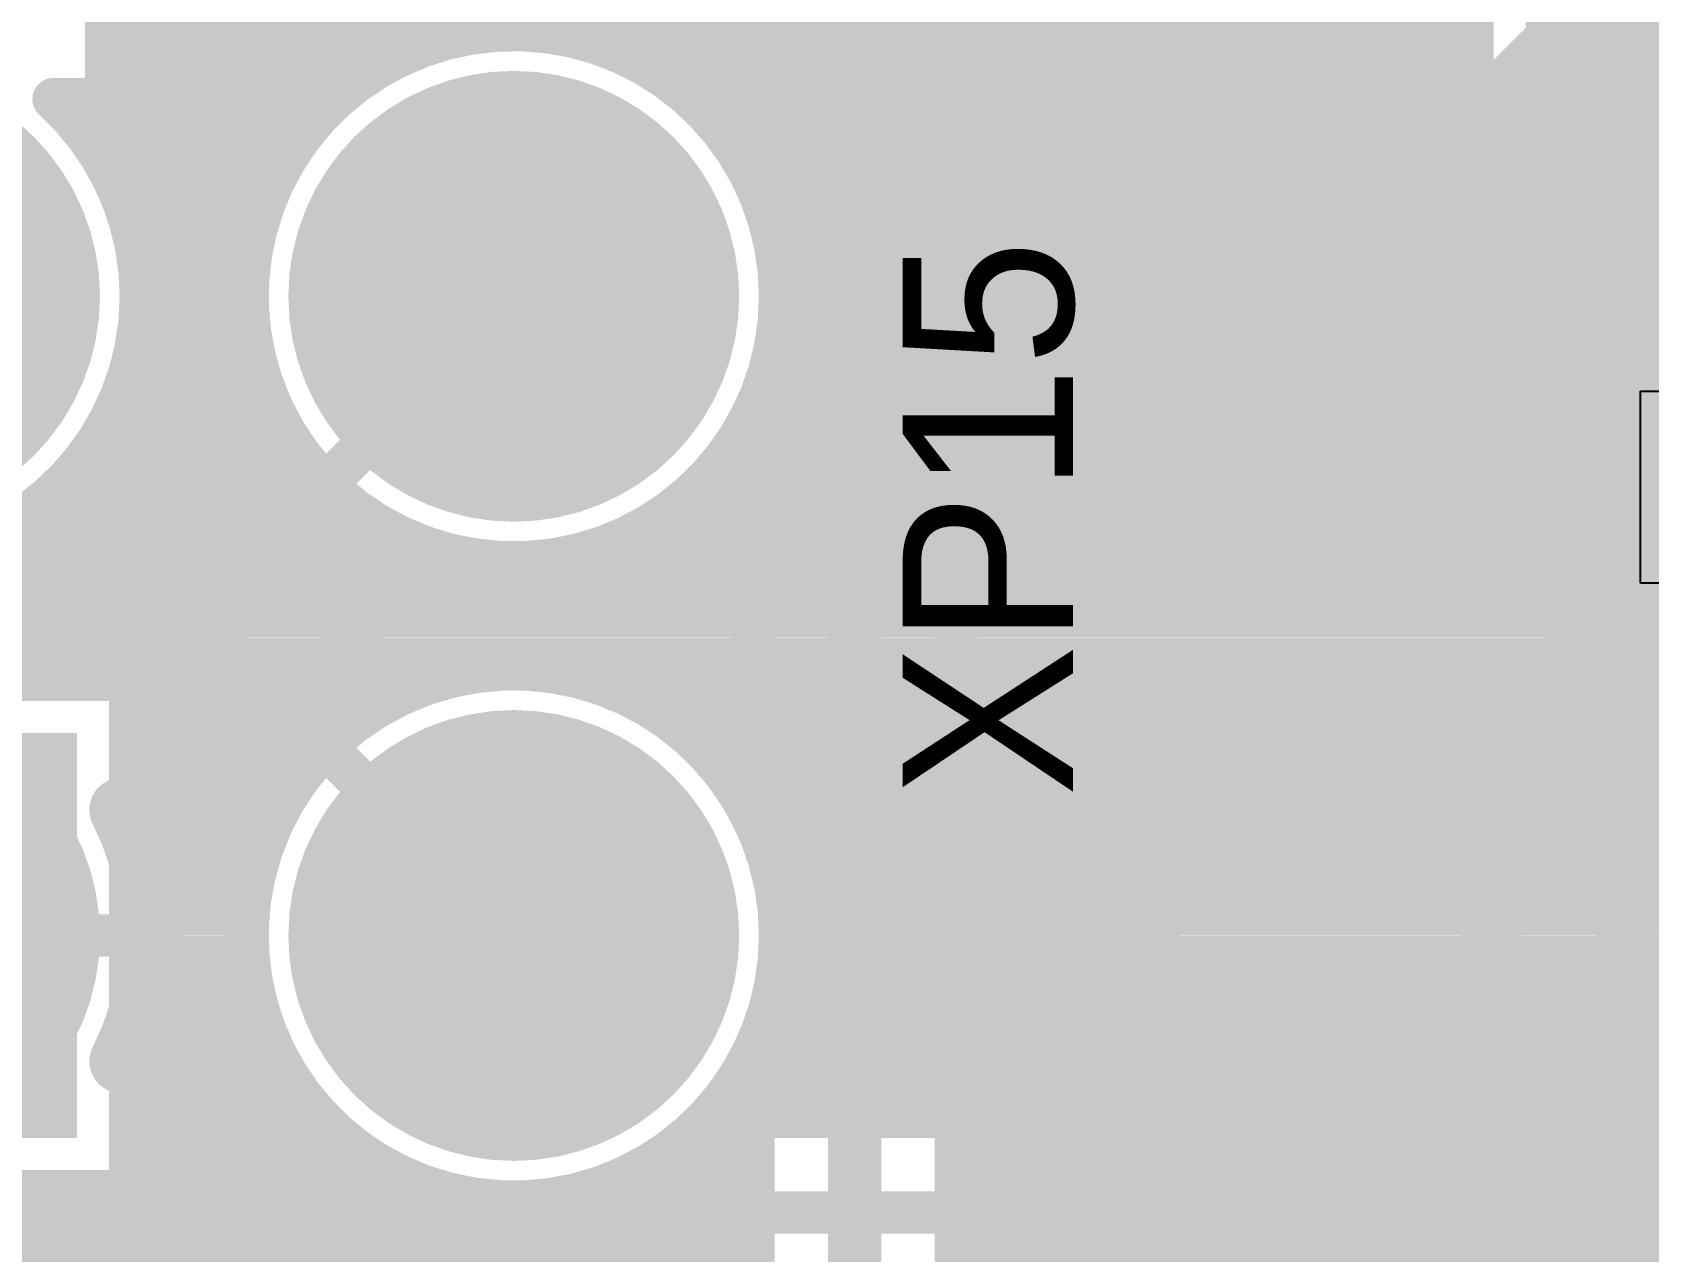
# Model space of a CAD drawing. Header units: millimetres. Extents: x 0.11 to 5.67, y 0.55 to 4.24.
# Drawn here: x 3.9209 to 4.2195, y 0.85 to 1.0753 of the extents above; entities that cross this region are included whole.
import ezdxf

# ---------------------------------------------------------------- set-up
doc = ezdxf.new("R2010")
doc.units = ezdxf.units.MM
doc.header["$MEASUREMENT"] = 0
for name, color, linetype in [('BottomLayer', 5, 'Continuous'), ('BottomOverlay', 54, 'Continuous'), ('BottomPaste', 16, 'Continuous'), ('BottomSolder', 6, 'Continuous'), ('InternalPlane1', 76, 'Continuous'), ('InternalPlane2', 16, 'Continuous'), ('Mechanical3', 76, 'Continuous'), ('MultiLayer', 9, 'Continuous'), ('PadHoleLayer', 156, 'Continuous'), ('TopLayer', 1, 'Continuous'), ('TopOverlay', 2, 'Continuous'), ('TopSolder', 216, 'Continuous')]:
    doc.layers.add(name, color=color, linetype=linetype)

# ---------------------------------------------------------------- blocks, each defined once
blk = doc.blocks.new('MIF2X02PRP_37')
at = {"layer": 'BottomLayer', "const_width": 0.03543}
for points in [[(-0.13583, 0.11811, 1), (-0.10039, 0.11811, 1)], [(-0.01772, 0.11811, 1), (0.01772, 0.11811, 1)], [(-0.13583, 0, 1), (-0.10039, 0, 1)]]:
    blk.add_lwpolyline(points, format="xyb", close=True, dxfattribs=at)
at = {"layer": 'BottomLayer'}
blk.add_solid([(0.03543, -0.03543), (0.03543, 0.03543), (-0.03543, -0.03543), (-0.03543, 0.03543)], dxfattribs=at)
at = {"layer": 'BottomSolder', "const_width": 0.0374}
for points in [[(-0.13681, 0.11811, 1), (-0.09941, 0.11811, 1)], [(-0.0187, 0.11811, 1), (0.0187, 0.11811, 1)], [(-0.13681, 0, 1), (-0.09941, 0, 1)]]:
    blk.add_lwpolyline(points, format="xyb", close=True, dxfattribs=at)
at = {"layer": 'BottomSolder'}
blk.add_solid([(0.0374, -0.0374), (0.0374, 0.0374), (-0.0374, -0.0374), (-0.0374, 0.0374)], dxfattribs=at)
at = {"layer": 'InternalPlane1'}
for points, const_width in [([(-0.13894, 0.11811, 1), (-0.09728, 0.11811, 1)], 0.04165), ([(-0.02083, 0.11811, 1), (0.02083, 0.11811, 1)], 0.04165), ([(-0.02619, 0.0456, 1), (-0.02028, 0.0456, 1)], 0.00591), ([(0.02028, 0.0456, 1), (0.02619, 0.0456, 1)], 0.00591), ([(-0.13894, 0, 1), (-0.09728, 0, 1)], 0.04165)]:
    blk.add_lwpolyline(points, format="xyb", close=True, dxfattribs=dict(at, const_width=const_width))
at = {"layer": 'InternalPlane1', "const_width": 0.01181}
blk.add_lwpolyline([(-0.02324, 0.0456, -0.240079), (0.02324, 0.0456)], format="xyb", dxfattribs=at)
at = {"layer": 'InternalPlane2', "const_width": 0.04165}
for points in [[(-0.13894, 0.11811, 1), (-0.09728, 0.11811, 1)], [(-0.02083, 0.11811, 1), (0.02083, 0.11811, 1)], [(-0.13894, 0, 1), (-0.09728, 0, 1)], [(-0.02083, 0, 1), (0.02083, 0, 1)]]:
    blk.add_lwpolyline(points, format="xyb", close=True, dxfattribs=at)
at = {"layer": 'MultiLayer', "const_width": 0.03543}
for points in [[(-0.13583, 0.11811, 1), (-0.10039, 0.11811, 1)], [(-0.01772, 0.11811, 1), (0.01772, 0.11811, 1)], [(-0.13583, 0, 1), (-0.10039, 0, 1)]]:
    blk.add_lwpolyline(points, format="xyb", close=True, dxfattribs=at)
at = {"layer": 'MultiLayer'}
blk.add_solid([(0.03543, -0.03543), (0.03543, 0.03543), (-0.03543, -0.03543), (-0.03543, 0.03543)], dxfattribs=at)
at = {"layer": 'PadHoleLayer', "const_width": 0.02165}
for points in [[(-0.12894, 0.11811, 1), (-0.10728, 0.11811, 1)], [(-0.01083, 0.11811, 1), (0.01083, 0.11811, 1)]]:
    blk.add_lwpolyline(points, format="xyb", close=True, dxfattribs=at)
at = {"layer": 'TopLayer', "const_width": 0.03543}
for points in [[(-0.13583, 0.11811, 1), (-0.10039, 0.11811, 1)], [(-0.01772, 0.11811, 1), (0.01772, 0.11811, 1)], [(-0.13583, 0, 1), (-0.10039, 0, 1)]]:
    blk.add_lwpolyline(points, format="xyb", close=True, dxfattribs=at)
at = {"layer": 'TopLayer'}
blk.add_solid([(0.03543, -0.03543), (0.03543, 0.03543), (-0.03543, -0.03543), (-0.03543, 0.03543)], dxfattribs=at)
at = {"layer": 'TopOverlay', "const_width": 0.01}
for points in [[(0.35039, 0.23622), (0, 0.23622)], [(0, 0.17323), (0, 0.23622)]]:
    blk.add_lwpolyline(points, dxfattribs=at)
at = {"layer": 'TopOverlay', "const_width": 0.005}
for points in [[(-0.0025, 0.23622, 1), (0.0025, 0.23622, 1)], [(-0.0025, 0.23622, 1), (0.0025, 0.23622, 1)], [(-0.0025, 0.17323, 1), (0.0025, 0.17323, 1)]]:
    blk.add_lwpolyline(points, format="xyb", close=True, dxfattribs=at)
at = {"layer": 'TopSolder', "const_width": 0.0374}
for points in [[(-0.13681, 0.11811, 1), (-0.09941, 0.11811, 1)], [(-0.0187, 0.11811, 1), (0.0187, 0.11811, 1)], [(-0.13681, 0, 1), (-0.09941, 0, 1)]]:
    blk.add_lwpolyline(points, format="xyb", close=True, dxfattribs=at)
at = {"layer": 'TopSolder'}
blk.add_solid([(0.0374, -0.0374), (0.0374, 0.0374), (-0.0374, -0.0374), (-0.0374, 0.0374)], dxfattribs=at)
blk = doc.blocks.new('SOT_23_123__B_56')
at = {"layer": 'BottomLayer', "const_width": 0.02807}
for points in [[(0.06125, 0.04134), (0.03027, 0.04134)], [(-0.02975, 0.00134), (-0.06073, 0.00134)], [(0.06125, -0.03866), (0.03027, -0.03866)]]:
    blk.add_lwpolyline(points, dxfattribs=at)
at = {"layer": 'BottomLayer', "const_width": 0.01404}
for points in [[(0.02325, 0.04134, 1), (0.03729, 0.04134, 1)], [(0.05423, 0.04134, 1), (0.06827, 0.04134, 1)], [(-0.06775, 0.00134, 1), (-0.05371, 0.00134, 1)], [(-0.03677, 0.00134, 1), (-0.02273, 0.00134, 1)], [(0.02325, -0.03866, 1), (0.03729, -0.03866, 1)], [(0.05423, -0.03866, 1), (0.06827, -0.03866, 1)]]:
    blk.add_lwpolyline(points, format="xyb", close=True, dxfattribs=at)
at = {"layer": 'BottomOverlay', "const_width": 0.01}
for points in [[(0.01576, 0.06134), (-0.02424, 0.06134)], [(-0.02424, 0.03134), (-0.02424, 0.06134)], [(0.02576, -0.00866), (0.02576, 0.01134)], [(-0.02424, -0.05866), (-0.02424, -0.02866)], [(0.01576, -0.05866), (-0.02424, -0.05866)]]:
    blk.add_lwpolyline(points, dxfattribs=at)
at = {"layer": 'BottomOverlay', "const_width": 0.005}
for points in [[(-0.02674, 0.06134, 1), (-0.02174, 0.06134, 1)], [(-0.02674, 0.06134, 1), (-0.02174, 0.06134, 1)], [(0.01326, 0.06134, 1), (0.01826, 0.06134, 1)], [(-0.02674, 0.03134, 1), (-0.02174, 0.03134, 1)], [(0.02326, 0.01134, 1), (0.02826, 0.01134, 1)], [(0.02326, -0.00866, 1), (0.02826, -0.00866, 1)], [(-0.02674, -0.02866, 1), (-0.02174, -0.02866, 1)], [(-0.02674, -0.05866, 1), (-0.02174, -0.05866, 1)], [(-0.02674, -0.05866, 1), (-0.02174, -0.05866, 1)], [(0.01326, -0.05866, 1), (0.01826, -0.05866, 1)]]:
    blk.add_lwpolyline(points, format="xyb", close=True, dxfattribs=at)
at = {"layer": 'BottomPaste', "const_width": 0.02807}
for points in [[(0.06125, 0.04134), (0.03027, 0.04134)], [(-0.02975, 0.00134), (-0.06073, 0.00134)], [(0.06125, -0.03866), (0.03027, -0.03866)]]:
    blk.add_lwpolyline(points, dxfattribs=at)
at = {"layer": 'BottomPaste', "const_width": 0.01404}
for points in [[(0.02325, 0.04134, 1), (0.03729, 0.04134, 1)], [(0.05423, 0.04134, 1), (0.06827, 0.04134, 1)], [(-0.06775, 0.00134, 1), (-0.05371, 0.00134, 1)], [(-0.03677, 0.00134, 1), (-0.02273, 0.00134, 1)], [(0.02325, -0.03866, 1), (0.03729, -0.03866, 1)], [(0.05423, -0.03866, 1), (0.06827, -0.03866, 1)]]:
    blk.add_lwpolyline(points, format="xyb", close=True, dxfattribs=at)
at = {"layer": 'BottomSolder', "const_width": 0.03201}
for points in [[(0.06125, 0.04134), (0.03027, 0.04134)], [(-0.02975, 0.00134), (-0.06073, 0.00134)], [(0.06125, -0.03866), (0.03027, -0.03866)]]:
    blk.add_lwpolyline(points, dxfattribs=at)
at = {"layer": 'BottomSolder', "const_width": 0.016}
for points in [[(0.02227, 0.04134, 1), (0.03827, 0.04134, 1)], [(0.05325, 0.04134, 1), (0.06925, 0.04134, 1)], [(-0.06873, 0.00134, 1), (-0.05273, 0.00134, 1)], [(-0.03775, 0.00134, 1), (-0.02175, 0.00134, 1)], [(0.02227, -0.03866, 1), (0.03827, -0.03866, 1)], [(0.05325, -0.03866, 1), (0.06925, -0.03866, 1)]]:
    blk.add_lwpolyline(points, format="xyb", close=True, dxfattribs=at)
at = {"layer": 'Mechanical3'}
for p, q in [((-0.04429, 0.00132), (-0.0338, 0.01181)), ((-0.0338, 0.01181), (-0.0233, 0.00132)), ((-0.00231, -0.01967), (-0.00231, 0.01181)), ((0.01868, 0.01181), (0.02918, 0.01181)), ((0.02918, 0.01181), (0.02393, 0.01181)), ((0.02393, 0.01181), (0.02393, -0.01967)), ((0.05017, 0.01181), (0.04492, 0.00656)), ((0.06066, 0.01181), (0.05017, 0.01181)), ((0.06591, 0.00656), (0.06066, 0.01181)), ((0.04492, 0.00656), (0.04492, -0.01443)), ((0.06591, -0.01443), (0.06591, 0.00656)), ((-0.04429, -0.01967), (-0.04429, 0.00132)), ((-0.0233, 0.00132), (-0.0233, -0.01967)), ((0.02393, -0.01967), (0.01868, -0.01443)), ((0.04492, -0.01443), (0.05017, -0.01967)), ((0.06066, -0.01967), (0.06591, -0.01443)), ((-0.01281, -0.01967), (0.00819, -0.01967)), ((0.00819, -0.01967), (-0.00231, -0.01967)), ((0.05017, -0.01967), (0.06066, -0.01967))]:
    blk.add_line(p, q, dxfattribs=at)
blk = doc.blocks.new('RC0603_B_110')
at = {"layer": 'BottomLayer'}
for points in [[(-0.04429, -0.01772), (-0.01673, -0.01772), (-0.04429, 0.01772), (-0.01673, 0.01772)], [(0.04427, 0.01772), (0.01671, 0.01772), (0.04427, -0.01772), (0.01671, -0.01772)]]:
    blk.add_solid(points, dxfattribs=at)
at = {"layer": 'BottomOverlay', "const_width": 0.00701}
for points in [[(-0.05217, 0.02559), (-0.05217, -0.02559)], [(0.05217, 0.02559), (-0.05217, 0.02559)], [(0.05217, 0.02559), (0.05217, -0.02559)], [(0.05217, -0.02559), (-0.05217, -0.02559)]]:
    blk.add_lwpolyline(points, dxfattribs=at)
at = {"layer": 'BottomOverlay', "const_width": 0.0035}
for points in [[(-0.05392, 0.02559, 1), (-0.05041, 0.02559, 1)], [(-0.05392, 0.02559, 1), (-0.05041, 0.02559, 1)], [(0.05041, 0.02559, 1), (0.05392, 0.02559, 1)], [(0.05041, 0.02559, 1), (0.05392, 0.02559, 1)], [(-0.05392, -0.02559, 1), (-0.05041, -0.02559, 1)], [(-0.05392, -0.02559, 1), (-0.05041, -0.02559, 1)], [(0.05041, -0.02559, 1), (0.05392, -0.02559, 1)], [(0.05041, -0.02559, 1), (0.05392, -0.02559, 1)]]:
    blk.add_lwpolyline(points, format="xyb", close=True, dxfattribs=at)
at = {"layer": 'BottomPaste'}
for p, q in [((-0.04429, -0.01772), (-0.04429, 0.01772)), ((-0.04429, 0.01772), (-0.01673, 0.01772)), ((-0.01673, 0.01772), (-0.02461, 0)), ((0.02458, 0), (0.01671, 0.01772)), ((0.01671, 0.01772), (0.04427, 0.01772)), ((0.04427, 0.01772), (0.04427, -0.01772)), ((-0.02461, 0), (-0.01673, -0.01772)), ((0.01671, -0.01772), (0.02458, 0)), ((-0.01673, -0.01772), (-0.04429, -0.01772)), ((0.04427, -0.01772), (0.01671, -0.01772))]:
    blk.add_line(p, q, dxfattribs=at)
at = {"layer": 'BottomSolder'}
for points in [[(-0.04626, -0.01969), (-0.01476, -0.01969), (-0.04626, 0.01969), (-0.01476, 0.01969)], [(0.04624, 0.01969), (0.01474, 0.01969), (0.04624, -0.01969), (0.01474, -0.01969)]]:
    blk.add_solid(points, dxfattribs=at)
at = {"layer": 'Mechanical3'}
for p, q in [((-0.04528, 0.01575), (-0.04528, -0.01574)), ((-0.03478, 0.00525), (-0.02429, 0.01575)), ((-0.01379, 0.0105), (-0.00854, 0.01575)), ((-0.00854, 0.01575), (0.00195, 0.01575)), ((0.00195, 0.01575), (0.0072, 0.0105)), ((0.0177, 0.0105), (0.02294, 0.01575)), ((0.02294, 0.01575), (0.03344, 0.01575)), ((0.03344, 0.01575), (0.03869, 0.0105)), ((-0.01379, 0.00001), (-0.01379, 0.0105)), ((0.0072, 0.0105), (0.0072, 0.00525)), ((0.0177, 0.00001), (0.0177, 0.0105)), ((0.03869, 0.0105), (0.03869, 0.00525)), ((-0.02953, 0.00525), (-0.04528, 0.00525)), ((-0.02429, 0.00001), (-0.02953, 0.00525)), ((0.0072, 0.00525), (0.00195, 0.00001)), ((0.03869, 0.00525), (0.03344, 0.00001)), ((-0.02429, -0.01049), (-0.02429, 0.00001)), ((-0.00329, -0.01049), (-0.01379, 0.00001)), ((0.00195, 0.00001), (-0.01379, 0.00001)), ((0.02819, -0.01049), (0.0177, 0.00001)), ((0.03344, 0.00001), (0.0177, 0.00001)), ((-0.02953, -0.01574), (-0.02429, -0.01049)), ((0.0072, -0.01574), (-0.00329, -0.01049)), ((0.03869, -0.01574), (0.02819, -0.01049)), ((-0.04528, -0.01574), (-0.02953, -0.01574))]:
    blk.add_line(p, q, dxfattribs=at)

msp = doc.modelspace()

# ---------------------------------------------------------------- linework, layer by layer
at = {"layer": 'BottomLayer'}
for points, const_width in [([(3.93455, 1.05084), (3.93455, 1.103)], 0.00787), ([(4.2128, 1.06465), (4.2128, 1.10205)], 0.00787), ([(3.93455, 1.07775), (4.18695, 1.07775)], 0.00787), ([(4.18695, 1.04915), (4.18695, 1.08014)], 0.00787), ([(3.93455, 1.06988), (3.98646, 1.06988)], 0.00787), ([(4.03322, 1.06988), (4.18695, 1.06988)], 0.00787), ([(4.2128, 1.06465), (4.21445, 1.06299)], 0.01969), ([(4.21445, 1.06299), (4.24311, 1.06299)], 0.01969), ([(4.19089, 1.06465), (4.2128, 1.06465)], 0.00787), ([(4.2128, 1.06465), (4.2347, 1.06465)], 0.00787), ([(4.2128, 1.02724), (4.2128, 1.06465)], 0.00787), ([(3.93455, 1.062), (3.97569, 1.062)], 0.00787), ([(4.044, 1.062), (4.18695, 1.062)], 0.00787), ([(3.93455, 1.05413), (3.96907, 1.05413)], 0.00787), ([(4.05062, 1.05413), (4.18695, 1.05413)], 0.00787), ([(3.89124, 1.02707), (3.89173, 1.02657)], 0.05906), ([(3.93684, 1.04626), (3.96474, 1.04626)], 0.00787), ([(4.05495, 1.04626), (4.18711, 1.04626)], 0.00787), ([(3.93951, 1.03838), (3.96207, 1.03838)], 0.00787), ([(4.05762, 1.03838), (4.1893, 1.03838)], 0.00787), ([(3.94079, 1.03051), (3.96079, 1.03051)], 0.00787), ([(4.0589, 1.03051), (4.1949, 1.03051)], 0.00787), ([(3.95768, 0.97441), (4.00984, 1.02657)], 0.00787), ([(3.94079, 1.02263), (3.96079, 1.02263)], 0.00787), ([(4.0589, 1.02263), (4.20424, 1.02263)], 0.00787), ([(4.20424, 1.02281), (4.25935, 1.02281)], 0.00787), ([(4.20424, 0.95981), (4.20424, 1.02281)], 0.00787), ([(3.93951, 1.01476), (3.96207, 1.01476)], 0.00787), ([(4.05762, 1.01476), (4.20424, 1.01476)], 0.00787), ([(3.93683, 1.00689), (3.96474, 1.00689)], 0.00787), ([(3.95034, 0.99213), (3.96485, 1.00664)], 0.00787), ([(4.05495, 1.00689), (4.20424, 1.00689)], 0.00787), ([(3.9325, 0.99901), (3.95722, 0.99901)], 0.00787), ([(4.05061, 0.99901), (4.20424, 0.99901)], 0.00787), ([(3.92688, 0.99213), (3.95034, 0.99213)], 0.00787), ([(4.04399, 0.99114), (4.20424, 0.99114)], 0.00787), ([(4.03321, 0.98326), (4.20424, 0.98326)], 0.00787), ([(3.97584, 0.96752), (3.9899, 0.98158)], 0.00787), ([(3.85728, 0.97441), (3.95768, 0.97441)], 0.00787), ([(3.98371, 0.97539), (4.20424, 0.97539)], 0.00787), ([(3.97584, 0.96752), (3.9899, 0.95346)], 0.00787), ([(3.97585, 0.96752), (4.20424, 0.96752)], 0.00787), ([(3.84044, 0.96063), (3.95768, 0.96063)], 0.00787), ([(3.95768, 0.96063), (4.00984, 0.90846)], 0.00787), ([(3.98372, 0.95964), (4.21408, 0.95964)], 0.00787), ([(4.20424, 0.95981), (4.21408, 0.95981)], 0.00787), ([(4.21408, 0.93205), (4.21408, 0.95981)], 0.00787), ([(4.03322, 0.95177), (4.21408, 0.95177)], 0.00787), ([(3.93898, 0.94291), (3.95034, 0.94291)], 0.00787), ([(3.93898, 0.875), (3.93898, 0.94291)], 0.00787), ([(3.95034, 0.94291), (3.96485, 0.9284)], 0.00787), ([(4.044, 0.94389), (4.21408, 0.94389)], 0.00787), ([(3.93898, 0.93602), (3.95723, 0.93602)], 0.00787), ([(4.05062, 0.93602), (4.21408, 0.93602)], 0.00787), ([(4.15703, 0.875), (4.21408, 0.93205)], 0.00787), ([(3.93898, 0.92815), (3.96474, 0.92815)], 0.00787), ([(4.05495, 0.92815), (4.21018, 0.92815)], 0.00787), ([(4.16437, 0.85728), (4.2318, 0.92471)], 0.00787), ([(3.93898, 0.92027), (3.96207, 0.92027)], 0.00787), ([(4.05762, 0.92027), (4.2023, 0.92027)], 0.00787), ([(3.93898, 0.9124), (3.96079, 0.9124)], 0.00787), ([(4.0589, 0.9124), (4.19443, 0.9124)], 0.00787), ([(4.1769, 0.84476), (4.24432, 0.91218)], 0.00787), ([(3.89173, 0.90846), (3.93504, 0.90846)], 0.00787), ([(3.93898, 0.90452), (3.96079, 0.90452)], 0.00787), ([(4.0589, 0.90452), (4.18656, 0.90452)], 0.00787), ([(3.93898, 0.89665), (3.96207, 0.89665)], 0.00787), ([(4.05762, 0.89665), (4.17868, 0.89665)], 0.00787), ([(3.93898, 0.88878), (3.96474, 0.88878)], 0.00787), ([(4.05495, 0.88878), (4.17081, 0.88878)], 0.00787), ([(4.22092, 0.88878), (4.67716, 0.88878)], 0.00787), ([(3.93898, 0.8809), (3.96907, 0.8809)], 0.00787), ([(4.05061, 0.8809), (4.16293, 0.8809)], 0.00787), ([(4.21304, 0.8809), (4.66929, 0.8809)], 0.00787), ([(3.93898, 0.875), (3.97376, 0.875)], 0.00787), ([(4.04593, 0.875), (4.15703, 0.875)], 0.00787), ([(4.20517, 0.87303), (4.66339, 0.87303)], 0.00787), ([(4.1973, 0.86515), (4.66339, 0.86515)], 0.00787), ([(3.76476, 0.85728), (4.16437, 0.85728)], 0.00787), ([(4.18942, 0.85728), (4.66339, 0.85728)], 0.00787), ([(4.18155, 0.84941), (4.66339, 0.84941)], 0.00787)]:
    msp.add_lwpolyline(points, dxfattribs=dict(at, const_width=const_width))
for points, const_width in [([(3.93258, 1.07775, 1), (3.93652, 1.07775, 1)], 0.00394), ([(4.18498, 1.07775, 1), (4.18892, 1.07775, 1)], 0.00394), ([(3.93258, 1.06988, 1), (3.93652, 1.06988, 1)], 0.00394), ([(3.98449, 1.06988, 1), (3.98843, 1.06988, 1)], 0.00394), ([(4.03126, 1.06988, 1), (4.03519, 1.06988, 1)], 0.00394), ([(4.18498, 1.06988, 1), (4.18892, 1.06988, 1)], 0.00394), ([(4.20787, 1.06465, 1), (4.21772, 1.06465, 1)], 0.00984), ([(4.20953, 1.06299, 1), (4.21937, 1.06299, 1)], 0.00984), ([(4.20953, 1.06299, 1), (4.21937, 1.06299, 1)], 0.00984), ([(4.18892, 1.06465, 1), (4.19285, 1.06465, 1)], 0.00394), ([(4.21083, 1.06465, 1), (4.21476, 1.06465, 1)], 0.00394), ([(4.21083, 1.06465, 1), (4.21476, 1.06465, 1)], 0.00394), ([(4.21083, 1.06465, 1), (4.21476, 1.06465, 1)], 0.00394), ([(4.21083, 1.06465, 1), (4.21476, 1.06465, 1)], 0.00394), ([(3.93258, 1.062, 1), (3.93652, 1.062, 1)], 0.00394), ([(3.97372, 1.062, 1), (3.97765, 1.062, 1)], 0.00394), ([(4.04203, 1.062, 1), (4.04597, 1.062, 1)], 0.00394), ([(4.18498, 1.062, 1), (4.18892, 1.062, 1)], 0.00394), ([(3.93258, 1.05413, 1), (3.93652, 1.05413, 1)], 0.00394), ([(3.9671, 1.05413, 1), (3.97104, 1.05413, 1)], 0.00394), ([(4.04865, 1.05413, 1), (4.05259, 1.05413, 1)], 0.00394), ([(4.18498, 1.05413, 1), (4.18892, 1.05413, 1)], 0.00394), ([(3.87697, 1.02657, 1), (3.9065, 1.02657, 1)], 0.02953), ([(3.93258, 1.05084, 1), (3.93652, 1.05084, 1)], 0.00394), ([(3.93258, 1.05084, 1), (3.93652, 1.05084, 1)], 0.00394), ([(4.18498, 1.04915, 1), (4.18892, 1.04915, 1)], 0.00394), ([(4.18498, 1.04915, 1), (4.18892, 1.04915, 1)], 0.00394), ([(3.93487, 1.04626, 1), (3.93881, 1.04626, 1)], 0.00394), ([(3.96277, 1.04626, 1), (3.96671, 1.04626, 1)], 0.00394), ([(4.05298, 1.04626, 1), (4.05692, 1.04626, 1)], 0.00394), ([(4.18514, 1.04626, 1), (4.18908, 1.04626, 1)], 0.00394), ([(3.93754, 1.03838, 1), (3.94148, 1.03838, 1)], 0.00394), ([(3.9601, 1.03838, 1), (3.96404, 1.03838, 1)], 0.00394), ([(4.05565, 1.03838, 1), (4.05959, 1.03838, 1)], 0.00394), ([(4.18733, 1.03838, 1), (4.19127, 1.03838, 1)], 0.00394), ([(3.93882, 1.03051, 1), (3.94276, 1.03051, 1)], 0.00394), ([(3.95882, 1.03051, 1), (3.96276, 1.03051, 1)], 0.00394), ([(4.05693, 1.03051, 1), (4.06087, 1.03051, 1)], 0.00394), ([(4.19293, 1.03051, 1), (4.19686, 1.03051, 1)], 0.00394), ([(3.93898, 1.02657, 1), (3.94291, 1.02657, 1)], 0.00394), ([(3.93898, 1.02657, 1), (3.94291, 1.02657, 1)], 0.00394), ([(4.00787, 1.02657, 1), (4.01181, 1.02657, 1)], 0.00394), ([(4.05709, 1.02657, 1), (4.06102, 1.02657, 1)], 0.00394), ([(4.05709, 1.02657, 1), (4.06102, 1.02657, 1)], 0.00394), ([(4.21083, 1.02724, 1), (4.21476, 1.02724, 1)], 0.00394), ([(3.93882, 1.02263, 1), (3.94276, 1.02263, 1)], 0.00394), ([(3.95882, 1.02263, 1), (3.96276, 1.02263, 1)], 0.00394), ([(4.05693, 1.02263, 1), (4.06087, 1.02263, 1)], 0.00394), ([(4.20227, 1.02281, 1), (4.2062, 1.02281, 1)], 0.00394), ([(4.20227, 1.02281, 1), (4.2062, 1.02281, 1)], 0.00394), ([(4.20227, 1.02263, 1), (4.2062, 1.02263, 1)], 0.00394), ([(3.93754, 1.01476, 1), (3.94147, 1.01476, 1)], 0.00394), ([(3.9601, 1.01476, 1), (3.96404, 1.01476, 1)], 0.00394), ([(4.05565, 1.01476, 1), (4.05958, 1.01476, 1)], 0.00394), ([(4.20227, 1.01476, 1), (4.2062, 1.01476, 1)], 0.00394), ([(3.93487, 1.00689, 1), (3.9388, 1.00689, 1)], 0.00394), ([(3.96277, 1.00689, 1), (3.96671, 1.00689, 1)], 0.00394), ([(3.96288, 1.00664, 1), (3.96682, 1.00664, 1)], 0.00394), ([(3.96288, 1.00664, 1), (3.96682, 1.00664, 1)], 0.00394), ([(4.05298, 1.00689, 1), (4.05691, 1.00689, 1)], 0.00394), ([(4.20227, 1.00689, 1), (4.2062, 1.00689, 1)], 0.00394), ([(3.93053, 0.99901, 1), (3.93447, 0.99901, 1)], 0.00394), ([(3.95526, 0.99901, 1), (3.95919, 0.99901, 1)], 0.00394), ([(4.04864, 0.99901, 1), (4.05258, 0.99901, 1)], 0.00394), ([(4.20227, 0.99901, 1), (4.2062, 0.99901, 1)], 0.00394), ([(3.92491, 0.99213, 1), (3.92885, 0.99213, 1)], 0.00394), ([(3.92491, 0.99213, 1), (3.92885, 0.99213, 1)], 0.00394), ([(3.94837, 0.99213, 1), (3.95231, 0.99213, 1)], 0.00394), ([(3.94837, 0.99213, 1), (3.95231, 0.99213, 1)], 0.00394), ([(4.04202, 0.99114, 1), (4.04596, 0.99114, 1)], 0.00394), ([(4.20227, 0.99114, 1), (4.2062, 0.99114, 1)], 0.00394), ([(4.03124, 0.98326, 1), (4.03518, 0.98326, 1)], 0.00394), ([(4.20227, 0.98326, 1), (4.2062, 0.98326, 1)], 0.00394), ([(3.98794, 0.98158, 1), (3.99187, 0.98158, 1)], 0.00394), ([(3.98794, 0.98158, 1), (3.99187, 0.98158, 1)], 0.00394), ([(3.95571, 0.97441, 1), (3.95965, 0.97441, 1)], 0.00394), ([(3.95571, 0.97441, 1), (3.95965, 0.97441, 1)], 0.00394), ([(3.98174, 0.97539, 1), (3.98568, 0.97539, 1)], 0.00394), ([(4.20227, 0.97539, 1), (4.2062, 0.97539, 1)], 0.00394), ([(3.97387, 0.96752, 1), (3.97781, 0.96752, 1)], 0.00394), ([(3.97387, 0.96752, 1), (3.97781, 0.96752, 1)], 0.00394), ([(3.97388, 0.96752, 1), (3.97781, 0.96752, 1)], 0.00394), ([(4.20227, 0.96752, 1), (4.2062, 0.96752, 1)], 0.00394), ([(3.95571, 0.96063, 1), (3.95965, 0.96063, 1)], 0.00394), ([(3.95571, 0.96063, 1), (3.95965, 0.96063, 1)], 0.00394), ([(3.98175, 0.95964, 1), (3.98569, 0.95964, 1)], 0.00394), ([(4.20227, 0.95981, 1), (4.2062, 0.95981, 1)], 0.00394), ([(4.20227, 0.95981, 1), (4.2062, 0.95981, 1)], 0.00394), ([(4.21211, 0.95981, 1), (4.21605, 0.95981, 1)], 0.00394), ([(4.21211, 0.95981, 1), (4.21605, 0.95981, 1)], 0.00394), ([(4.21211, 0.95964, 1), (4.21605, 0.95964, 1)], 0.00394), ([(3.98794, 0.95346, 1), (3.99187, 0.95346, 1)], 0.00394), ([(3.98794, 0.95346, 1), (3.99187, 0.95346, 1)], 0.00394), ([(4.03126, 0.95177, 1), (4.03519, 0.95177, 1)], 0.00394), ([(4.21211, 0.95177, 1), (4.21605, 0.95177, 1)], 0.00394), ([(3.93701, 0.94291, 1), (3.94094, 0.94291, 1)], 0.00394), ([(3.93701, 0.94291, 1), (3.94094, 0.94291, 1)], 0.00394), ([(3.94837, 0.94291, 1), (3.95231, 0.94291, 1)], 0.00394), ([(3.94837, 0.94291, 1), (3.95231, 0.94291, 1)], 0.00394), ([(4.04203, 0.94389, 1), (4.04597, 0.94389, 1)], 0.00394), ([(4.21211, 0.94389, 1), (4.21605, 0.94389, 1)], 0.00394), ([(3.93701, 0.93602, 1), (3.94094, 0.93602, 1)], 0.00394), ([(3.95526, 0.93602, 1), (3.9592, 0.93602, 1)], 0.00394), ([(4.04865, 0.93602, 1), (4.05259, 0.93602, 1)], 0.00394), ([(4.21211, 0.93602, 1), (4.21605, 0.93602, 1)], 0.00394), ([(4.21211, 0.93205, 1), (4.21605, 0.93205, 1)], 0.00394), ([(4.21211, 0.93205, 1), (4.21605, 0.93205, 1)], 0.00394), ([(3.93701, 0.92815, 1), (3.94094, 0.92815, 1)], 0.00394), ([(3.96277, 0.92815, 1), (3.96671, 0.92815, 1)], 0.00394), ([(3.96288, 0.9284, 1), (3.96682, 0.9284, 1)], 0.00394), ([(3.96288, 0.9284, 1), (3.96682, 0.9284, 1)], 0.00394), ([(4.05298, 0.92815, 1), (4.05692, 0.92815, 1)], 0.00394), ([(4.20821, 0.92815, 1), (4.21215, 0.92815, 1)], 0.00394), ([(3.93701, 0.92027, 1), (3.94094, 0.92027, 1)], 0.00394), ([(3.9601, 0.92027, 1), (3.96404, 0.92027, 1)], 0.00394), ([(4.05565, 0.92027, 1), (4.05959, 0.92027, 1)], 0.00394), ([(4.20034, 0.92027, 1), (4.20427, 0.92027, 1)], 0.00394), ([(3.93701, 0.9124, 1), (3.94094, 0.9124, 1)], 0.00394), ([(3.95882, 0.9124, 1), (3.96276, 0.9124, 1)], 0.00394), ([(4.05693, 0.9124, 1), (4.06087, 0.9124, 1)], 0.00394), ([(4.19246, 0.9124, 1), (4.1964, 0.9124, 1)], 0.00394), ([(3.93307, 0.90846, 1), (3.93701, 0.90846, 1)], 0.00394), ([(4.00787, 0.90846, 1), (4.01181, 0.90846, 1)], 0.00394), ([(4.05709, 0.90846, 1), (4.06102, 0.90846, 1)], 0.00394), ([(4.05709, 0.90846, 1), (4.06102, 0.90846, 1)], 0.00394), ([(3.93701, 0.90452, 1), (3.94094, 0.90452, 1)], 0.00394), ([(3.95882, 0.90452, 1), (3.96276, 0.90452, 1)], 0.00394), ([(4.05693, 0.90452, 1), (4.06087, 0.90452, 1)], 0.00394), ([(4.18459, 0.90452, 1), (4.18852, 0.90452, 1)], 0.00394), ([(3.93701, 0.89665, 1), (3.94094, 0.89665, 1)], 0.00394), ([(3.9601, 0.89665, 1), (3.96404, 0.89665, 1)], 0.00394), ([(4.05565, 0.89665, 1), (4.05958, 0.89665, 1)], 0.00394), ([(4.17671, 0.89665, 1), (4.18065, 0.89665, 1)], 0.00394), ([(3.93701, 0.88878, 1), (3.94094, 0.88878, 1)], 0.00394), ([(3.96277, 0.88878, 1), (3.96671, 0.88878, 1)], 0.00394), ([(4.05298, 0.88878, 1), (4.05691, 0.88878, 1)], 0.00394), ([(4.16884, 0.88878, 1), (4.17278, 0.88878, 1)], 0.00394), ([(4.21895, 0.88878, 1), (4.22289, 0.88878, 1)], 0.00394), ([(3.93701, 0.8809, 1), (3.94094, 0.8809, 1)], 0.00394), ([(3.9671, 0.8809, 1), (3.97104, 0.8809, 1)], 0.00394), ([(4.04864, 0.8809, 1), (4.05258, 0.8809, 1)], 0.00394), ([(4.16097, 0.8809, 1), (4.1649, 0.8809, 1)], 0.00394), ([(4.21108, 0.8809, 1), (4.21501, 0.8809, 1)], 0.00394), ([(3.93701, 0.875, 1), (3.94094, 0.875, 1)], 0.00394), ([(3.93701, 0.875, 1), (3.94094, 0.875, 1)], 0.00394), ([(3.97179, 0.875, 1), (3.97573, 0.875, 1)], 0.00394), ([(3.97179, 0.875, 1), (3.97573, 0.875, 1)], 0.00394), ([(4.04396, 0.875, 1), (4.04789, 0.875, 1)], 0.00394), ([(4.04396, 0.875, 1), (4.04789, 0.875, 1)], 0.00394), ([(4.15506, 0.875, 1), (4.159, 0.875, 1)], 0.00394), ([(4.15506, 0.875, 1), (4.159, 0.875, 1)], 0.00394), ([(4.2032, 0.87303, 1), (4.20714, 0.87303, 1)], 0.00394), ([(4.19533, 0.86515, 1), (4.19926, 0.86515, 1)], 0.00394), ([(4.1624, 0.85728, 1), (4.16634, 0.85728, 1)], 0.00394), ([(4.1624, 0.85728, 1), (4.16634, 0.85728, 1)], 0.00394), ([(4.18745, 0.85728, 1), (4.19139, 0.85728, 1)], 0.00394), ([(4.17958, 0.84941, 1), (4.18352, 0.84941, 1)], 0.00394)]:
    msp.add_lwpolyline(points, format="xyb", close=True, dxfattribs=dict(at, const_width=const_width))
at = {"layer": 'BottomLayer', "const_width": 0.00787}
for points in [[(3.96485, 1.00664, -1.233794), (4.05906, 1.02657)], [(3.93455, 1.05084, -0.129618), (3.94094, 1.02657)], [(4.23864, 1.04915, -1), (4.18695, 1.04915)], [(3.94094, 1.02657, -0.196314), (3.92688, 0.99213)], [(4.05906, 1.02657, -0.54239), (3.9899, 0.98158)], [(3.9899, 0.95346, -0.54239), (4.05906, 0.90846)], [(3.97376, 0.875, -0.299746), (3.96485, 0.9284)], [(4.05906, 0.90846, -0.189149), (4.04593, 0.875)]]:
    msp.add_lwpolyline(points, format="xyb", dxfattribs=at)
at = {"layer": 'InternalPlane2', "const_width": 0.02591}
msp.add_lwpolyline([(4.23016, 1.06299, 1), (4.25606, 1.06299, 1)], format="xyb", close=True, dxfattribs=at)
at = {"layer": 'TopLayer'}
for points, const_width in [([(4.16569, 1.06594), (4.85236, 1.75262)], 0.00984), ([(4.17891, 1.05272), (4.26971, 1.14352)], 0.00787), ([(4.20394, 1.07775), (4.60681, 1.07775)], 0.00787), ([(4.19607, 1.06988), (4.60681, 1.06988)], 0.00787), ([(4.07283, 1.0315), (4.10728, 1.06594)], 0.00984), ([(4.10728, 1.06594), (4.16569, 1.06594)], 0.00984), ([(3.92483, 1.06299), (3.97674, 1.06299)], 0.00787), ([(3.92589, 1.062), (3.97569, 1.062)], 0.00787), ([(4.18819, 1.062), (4.60681, 1.062)], 0.00787), ([(3.93251, 1.05413), (3.96907, 1.05413)], 0.00787), ([(4.18032, 1.05413), (4.60681, 1.05413)], 0.00787), ([(3.93684, 1.04626), (3.96474, 1.04626)], 0.00787), ([(4.09154, 1.02375), (4.11503, 1.04724)], 0.00787), ([(4.11404, 1.04626), (4.60681, 1.04626)], 0.00787), ([(4.11503, 1.04724), (4.16569, 1.04724)], 0.00787), ([(4.00984, 1.02657), (4.00984, 1.04134)], 0.00787), ([(3.93951, 1.03838), (3.96207, 1.03838)], 0.00787), ([(4.10617, 1.03838), (4.60681, 1.03838)], 0.00787), ([(4.07283, 0.81594), (4.07283, 1.0315)], 0.00984), ([(3.94079, 1.03051), (3.96079, 1.03051)], 0.00787), ([(4.09829, 1.03051), (4.89621, 1.03051)], 0.00787), ([(4.09154, 0.83341), (4.09154, 1.02375)], 0.00787), ([(3.94079, 1.02263), (3.96079, 1.02263)], 0.00787), ([(4.09154, 1.02263), (4.90408, 1.02263)], 0.00787), ([(3.93951, 1.01476), (3.96207, 1.01476)], 0.00787), ([(4.09154, 1.01476), (4.91196, 1.01476)], 0.00787), ([(3.93683, 1.00689), (3.96474, 1.00689)], 0.00787), ([(4.09154, 1.00689), (4.91983, 1.00689)], 0.00787), ([(4.05413, 0.92992), (4.05413, 1.00512)], 0.00787), ([(3.9325, 0.99901), (3.96907, 0.99901)], 0.00787), ([(4.05061, 0.99901), (4.05413, 0.99901)], 0.00787), ([(4.09154, 0.99901), (4.9277, 0.99901)], 0.00787), ([(3.92588, 0.99114), (3.97569, 0.99114)], 0.00787), ([(4.04399, 0.99114), (4.05413, 0.99114)], 0.00787), ([(4.09154, 0.99114), (4.93558, 0.99114)], 0.00787), ([(3.9151, 0.98326), (3.98647, 0.98326)], 0.00787), ([(4.03321, 0.98326), (4.05413, 0.98326)], 0.00787), ([(4.09154, 0.98326), (4.94345, 0.98326)], 0.00787), ([(3.85335, 0.97539), (4.05413, 0.97539)], 0.00787), ([(4.09154, 0.97539), (4.95133, 0.97539)], 0.00787), ([(3.85335, 0.96752), (4.05413, 0.96752)], 0.00787), ([(4.09154, 0.96752), (5.40945, 0.96752)], 0.00787), ([(3.85335, 0.95964), (4.05413, 0.95964)], 0.00787), ([(4.09154, 0.95964), (5.40945, 0.95964)], 0.00787), ([(3.85335, 0.95571), (3.93898, 0.95571)], 0.00787), ([(3.93898, 0.86122), (3.93898, 0.95571)], 0.00787), ([(3.93898, 0.95177), (3.98646, 0.95177)], 0.00787), ([(4.03322, 0.95177), (4.05413, 0.95177)], 0.00787), ([(4.09154, 0.95177), (5.40945, 0.95177)], 0.00787), ([(3.93898, 0.94389), (3.97569, 0.94389)], 0.00787), ([(4.044, 0.94389), (4.05413, 0.94389)], 0.00787), ([(4.09154, 0.94389), (5.09055, 0.94389)], 0.00787), ([(3.93898, 0.93602), (3.96907, 0.93602)], 0.00787), ([(4.05062, 0.93602), (4.05413, 0.93602)], 0.00787), ([(4.09154, 0.93602), (4.72441, 0.93602)], 0.00787), ([(3.93898, 0.92815), (3.96474, 0.92815)], 0.00787), ([(4.09154, 0.92815), (4.71653, 0.92815)], 0.00787), ([(3.93898, 0.92027), (3.96207, 0.92027)], 0.00787), ([(4.09154, 0.92027), (4.70866, 0.92027)], 0.00787), ([(3.93898, 0.9124), (3.96079, 0.9124)], 0.00787), ([(4.09154, 0.9124), (4.70078, 0.9124)], 0.00787), ([(3.89173, 0.90846), (3.93504, 0.90846)], 0.00787), ([(3.93898, 0.90452), (3.96079, 0.90452)], 0.00787), ([(4.09154, 0.90452), (4.69291, 0.90452)], 0.00787), ([(3.93898, 0.89665), (3.96207, 0.89665)], 0.00787), ([(4.09154, 0.89665), (4.68504, 0.89665)], 0.00787), ([(3.93898, 0.88878), (3.96474, 0.88878)], 0.00787), ([(4.05413, 0.83341), (4.05413, 0.88701)], 0.00787), ([(4.09154, 0.88878), (4.67716, 0.88878)], 0.00787), ([(3.93898, 0.8809), (3.96907, 0.8809)], 0.00787), ([(4.05061, 0.8809), (4.05413, 0.8809)], 0.00787), ([(4.09154, 0.8809), (4.66929, 0.8809)], 0.00787), ([(3.93898, 0.87303), (3.97569, 0.87303)], 0.00787), ([(4.04399, 0.87303), (4.05413, 0.87303)], 0.00787), ([(4.09154, 0.87303), (4.66339, 0.87303)], 0.00787), ([(3.93898, 0.86515), (3.98647, 0.86515)], 0.00787), ([(4.03321, 0.86515), (4.05413, 0.86515)], 0.00787), ([(4.09154, 0.86515), (4.66339, 0.86515)], 0.00787), ([(3.85335, 0.86122), (3.93898, 0.86122)], 0.00787), ([(3.85335, 0.85728), (4.05413, 0.85728)], 0.00787), ([(4.09154, 0.85728), (4.66339, 0.85728)], 0.00787), ([(3.85335, 0.84941), (4.05413, 0.84941)], 0.00787), ([(4.09154, 0.84941), (4.66339, 0.84941)], 0.00787)]:
    msp.add_lwpolyline(points, dxfattribs=dict(at, const_width=const_width))
for points, const_width in [([(4.20197, 1.07775, 1), (4.20591, 1.07775, 1)], 0.00394), ([(4.1941, 1.06988, 1), (4.19804, 1.06988, 1)], 0.00394), ([(4.10482, 1.06594, 1), (4.10974, 1.06594, 1)], 0.00492), ([(4.10482, 1.06594, 1), (4.10974, 1.06594, 1)], 0.00492), ([(4.16323, 1.06594, 1), (4.16815, 1.06594, 1)], 0.00492), ([(4.16323, 1.06594, 1), (4.16815, 1.06594, 1)], 0.00492), ([(3.92286, 1.06299, 1), (3.9268, 1.06299, 1)], 0.00394), ([(3.92286, 1.06299, 1), (3.9268, 1.06299, 1)], 0.00394), ([(3.97477, 1.06299, 1), (3.97871, 1.06299, 1)], 0.00394), ([(3.97477, 1.06299, 1), (3.97871, 1.06299, 1)], 0.00394), ([(3.92392, 1.062, 1), (3.92786, 1.062, 1)], 0.00394), ([(3.97372, 1.062, 1), (3.97765, 1.062, 1)], 0.00394), ([(4.18622, 1.062, 1), (4.19016, 1.062, 1)], 0.00394), ([(3.93054, 1.05413, 1), (3.93448, 1.05413, 1)], 0.00394), ([(3.9671, 1.05413, 1), (3.97104, 1.05413, 1)], 0.00394), ([(4.17835, 1.05413, 1), (4.18229, 1.05413, 1)], 0.00394), ([(4.17694, 1.05272, 1), (4.18088, 1.05272, 1)], 0.00394), ([(4.17694, 1.05272, 1), (4.18088, 1.05272, 1)], 0.00394), ([(4.17694, 1.05272, 1), (4.18088, 1.05272, 1)], 0.00394), ([(3.93487, 1.04626, 1), (3.93881, 1.04626, 1)], 0.00394), ([(3.96277, 1.04626, 1), (3.96671, 1.04626, 1)], 0.00394), ([(4.11207, 1.04626, 1), (4.11601, 1.04626, 1)], 0.00394), ([(4.11306, 1.04724, 1), (4.117, 1.04724, 1)], 0.00394), ([(4.11306, 1.04724, 1), (4.117, 1.04724, 1)], 0.00394), ([(4.16372, 1.04724, 1), (4.16766, 1.04724, 1)], 0.00394), ([(4.16372, 1.04724, 1), (4.16766, 1.04724, 1)], 0.00394), ([(4.16372, 1.04724, 1), (4.16766, 1.04724, 1)], 0.00394), ([(4.00787, 1.04134, 1), (4.01181, 1.04134, 1)], 0.00394), ([(3.93754, 1.03838, 1), (3.94148, 1.03838, 1)], 0.00394), ([(3.9601, 1.03838, 1), (3.96404, 1.03838, 1)], 0.00394), ([(4.1042, 1.03838, 1), (4.10814, 1.03838, 1)], 0.00394), ([(4.07037, 1.0315, 1), (4.0753, 1.0315, 1)], 0.00492), ([(4.07037, 1.0315, 1), (4.0753, 1.0315, 1)], 0.00492), ([(3.93882, 1.03051, 1), (3.94276, 1.03051, 1)], 0.00394), ([(3.95882, 1.03051, 1), (3.96276, 1.03051, 1)], 0.00394), ([(4.09633, 1.03051, 1), (4.10026, 1.03051, 1)], 0.00394), ([(3.93898, 1.02657, 1), (3.94291, 1.02657, 1)], 0.00394), ([(3.93898, 1.02657, 1), (3.94291, 1.02657, 1)], 0.00394), ([(4.00787, 1.02657, 1), (4.01181, 1.02657, 1)], 0.00394), ([(4.08957, 1.02375, 1), (4.0935, 1.02375, 1)], 0.00394), ([(4.08957, 1.02375, 1), (4.0935, 1.02375, 1)], 0.00394), ([(3.93882, 1.02263, 1), (3.94276, 1.02263, 1)], 0.00394), ([(3.95882, 1.02263, 1), (3.96276, 1.02263, 1)], 0.00394), ([(4.08957, 1.02263, 1), (4.0935, 1.02263, 1)], 0.00394), ([(3.93754, 1.01476, 1), (3.94147, 1.01476, 1)], 0.00394), ([(3.9601, 1.01476, 1), (3.96404, 1.01476, 1)], 0.00394), ([(4.08957, 1.01476, 1), (4.0935, 1.01476, 1)], 0.00394), ([(3.93487, 1.00689, 1), (3.9388, 1.00689, 1)], 0.00394), ([(3.96277, 1.00689, 1), (3.96671, 1.00689, 1)], 0.00394), ([(4.08957, 1.00689, 1), (4.0935, 1.00689, 1)], 0.00394), ([(4.05217, 1.00512, 1), (4.0561, 1.00512, 1)], 0.00394), ([(4.05217, 1.00512, 1), (4.0561, 1.00512, 1)], 0.00394), ([(3.93053, 0.99901, 1), (3.93447, 0.99901, 1)], 0.00394), ([(3.9671, 0.99901, 1), (3.97104, 0.99901, 1)], 0.00394), ([(4.04864, 0.99901, 1), (4.05258, 0.99901, 1)], 0.00394), ([(4.05217, 0.99901, 1), (4.0561, 0.99901, 1)], 0.00394), ([(4.08957, 0.99901, 1), (4.0935, 0.99901, 1)], 0.00394), ([(3.92391, 0.99114, 1), (3.92785, 0.99114, 1)], 0.00394), ([(3.97373, 0.99114, 1), (3.97766, 0.99114, 1)], 0.00394), ([(4.04202, 0.99114, 1), (4.04596, 0.99114, 1)], 0.00394), ([(4.05217, 0.99114, 1), (4.0561, 0.99114, 1)], 0.00394), ([(4.08957, 0.99114, 1), (4.0935, 0.99114, 1)], 0.00394), ([(3.98451, 0.98326, 1), (3.98844, 0.98326, 1)], 0.00394), ([(4.03124, 0.98326, 1), (4.03518, 0.98326, 1)], 0.00394), ([(4.05217, 0.98326, 1), (4.0561, 0.98326, 1)], 0.00394), ([(4.08957, 0.98326, 1), (4.0935, 0.98326, 1)], 0.00394), ([(4.05217, 0.97539, 1), (4.0561, 0.97539, 1)], 0.00394), ([(4.08957, 0.97539, 1), (4.0935, 0.97539, 1)], 0.00394), ([(4.05217, 0.96752, 1), (4.0561, 0.96752, 1)], 0.00394), ([(4.08957, 0.96752, 1), (4.0935, 0.96752, 1)], 0.00394), ([(4.05217, 0.95964, 1), (4.0561, 0.95964, 1)], 0.00394), ([(4.08957, 0.95964, 1), (4.0935, 0.95964, 1)], 0.00394), ([(3.93701, 0.95571, 1), (3.94094, 0.95571, 1)], 0.00394), ([(3.93701, 0.95571, 1), (3.94094, 0.95571, 1)], 0.00394), ([(3.93701, 0.95177, 1), (3.94094, 0.95177, 1)], 0.00394), ([(3.98449, 0.95177, 1), (3.98843, 0.95177, 1)], 0.00394), ([(4.03126, 0.95177, 1), (4.03519, 0.95177, 1)], 0.00394), ([(4.05217, 0.95177, 1), (4.0561, 0.95177, 1)], 0.00394), ([(4.08957, 0.95177, 1), (4.0935, 0.95177, 1)], 0.00394), ([(3.93701, 0.94389, 1), (3.94094, 0.94389, 1)], 0.00394), ([(3.97372, 0.94389, 1), (3.97765, 0.94389, 1)], 0.00394), ([(4.04203, 0.94389, 1), (4.04597, 0.94389, 1)], 0.00394), ([(4.05217, 0.94389, 1), (4.0561, 0.94389, 1)], 0.00394), ([(4.08957, 0.94389, 1), (4.0935, 0.94389, 1)], 0.00394), ([(3.93701, 0.93602, 1), (3.94094, 0.93602, 1)], 0.00394), ([(3.9671, 0.93602, 1), (3.97104, 0.93602, 1)], 0.00394), ([(4.04865, 0.93602, 1), (4.05259, 0.93602, 1)], 0.00394), ([(4.05217, 0.93602, 1), (4.0561, 0.93602, 1)], 0.00394), ([(4.08957, 0.93602, 1), (4.0935, 0.93602, 1)], 0.00394), ([(3.93701, 0.92815, 1), (3.94094, 0.92815, 1)], 0.00394), ([(3.96277, 0.92815, 1), (3.96671, 0.92815, 1)], 0.00394), ([(4.05217, 0.92992, 1), (4.0561, 0.92992, 1)], 0.00394), ([(4.05217, 0.92992, 1), (4.0561, 0.92992, 1)], 0.00394), ([(4.08957, 0.92815, 1), (4.0935, 0.92815, 1)], 0.00394), ([(3.93701, 0.92027, 1), (3.94094, 0.92027, 1)], 0.00394), ([(3.9601, 0.92027, 1), (3.96404, 0.92027, 1)], 0.00394), ([(4.08957, 0.92027, 1), (4.0935, 0.92027, 1)], 0.00394), ([(3.93701, 0.9124, 1), (3.94094, 0.9124, 1)], 0.00394), ([(3.95882, 0.9124, 1), (3.96276, 0.9124, 1)], 0.00394), ([(4.08957, 0.9124, 1), (4.0935, 0.9124, 1)], 0.00394), ([(3.93307, 0.90846, 1), (3.93701, 0.90846, 1)], 0.00394), ([(3.93701, 0.90452, 1), (3.94094, 0.90452, 1)], 0.00394), ([(3.95882, 0.90452, 1), (3.96276, 0.90452, 1)], 0.00394), ([(4.08957, 0.90452, 1), (4.0935, 0.90452, 1)], 0.00394), ([(3.93701, 0.89665, 1), (3.94094, 0.89665, 1)], 0.00394), ([(3.9601, 0.89665, 1), (3.96404, 0.89665, 1)], 0.00394), ([(4.08957, 0.89665, 1), (4.0935, 0.89665, 1)], 0.00394), ([(3.93701, 0.88878, 1), (3.94094, 0.88878, 1)], 0.00394), ([(3.96277, 0.88878, 1), (3.96671, 0.88878, 1)], 0.00394), ([(4.05217, 0.88701, 1), (4.0561, 0.88701, 1)], 0.00394), ([(4.05217, 0.88701, 1), (4.0561, 0.88701, 1)], 0.00394), ([(4.08957, 0.88878, 1), (4.0935, 0.88878, 1)], 0.00394), ([(3.93701, 0.8809, 1), (3.94094, 0.8809, 1)], 0.00394), ([(3.9671, 0.8809, 1), (3.97104, 0.8809, 1)], 0.00394), ([(4.04864, 0.8809, 1), (4.05258, 0.8809, 1)], 0.00394), ([(4.05217, 0.8809, 1), (4.0561, 0.8809, 1)], 0.00394), ([(4.08957, 0.8809, 1), (4.0935, 0.8809, 1)], 0.00394), ([(3.93701, 0.87303, 1), (3.94094, 0.87303, 1)], 0.00394), ([(3.97373, 0.87303, 1), (3.97766, 0.87303, 1)], 0.00394), ([(4.04202, 0.87303, 1), (4.04596, 0.87303, 1)], 0.00394), ([(4.05217, 0.87303, 1), (4.0561, 0.87303, 1)], 0.00394), ([(4.08957, 0.87303, 1), (4.0935, 0.87303, 1)], 0.00394), ([(3.93701, 0.86515, 1), (3.94094, 0.86515, 1)], 0.00394), ([(3.98451, 0.86515, 1), (3.98844, 0.86515, 1)], 0.00394), ([(4.03124, 0.86515, 1), (4.03518, 0.86515, 1)], 0.00394), ([(4.05217, 0.86515, 1), (4.0561, 0.86515, 1)], 0.00394), ([(4.08957, 0.86515, 1), (4.0935, 0.86515, 1)], 0.00394), ([(3.93701, 0.86122, 1), (3.94094, 0.86122, 1)], 0.00394), ([(3.93701, 0.86122, 1), (3.94094, 0.86122, 1)], 0.00394), ([(4.05217, 0.85728, 1), (4.0561, 0.85728, 1)], 0.00394), ([(4.08957, 0.85728, 1), (4.0935, 0.85728, 1)], 0.00394), ([(4.05217, 0.84941, 1), (4.0561, 0.84941, 1)], 0.00394), ([(4.08957, 0.84941, 1), (4.0935, 0.84941, 1)], 0.00394)]:
    msp.add_lwpolyline(points, format="xyb", close=True, dxfattribs=dict(at, const_width=const_width))
at = {"layer": 'TopLayer', "const_width": 0.00787}
for points in [[(3.92483, 1.06299, -0.211333), (3.94094, 1.02657)], [(4.05413, 1.00512, -1.211909), (3.97674, 1.06299)], [(4.17891, 1.05272, -0.198912), (4.16569, 1.04724)], [(4.17891, 1.05272, -0.198912), (4.16569, 1.04724)], [(3.94094, 1.02657, -0.708437), (3.85335, 0.99578)], [(4.05413, 0.88701, -4.358927), (4.05413, 0.92992)]]:
    msp.add_lwpolyline(points, format="xyb", dxfattribs=at)

# ---------------------------------------------------------------- block references
for name, p, rotation in [('SOT_23_123__B_56', (4.25146, 1.11041), 270), ('MIF2X02PRP_37', (3.89173, 0.90846), 270), ('RC0603_B_110', (4.26228, 0.99131), 180)]:
    msp.add_blockref(name, p, dxfattribs=dict(rotation=rotation))

# ---------------------------------------------------------------- texts
at = {"layer": 'TopOverlay'}
msp.add_text('XP15', height=0.031496, rotation=90, dxfattribs=at).set_placement((4.11319, 0.93406))

doc.saveas('drawing.dxf')
